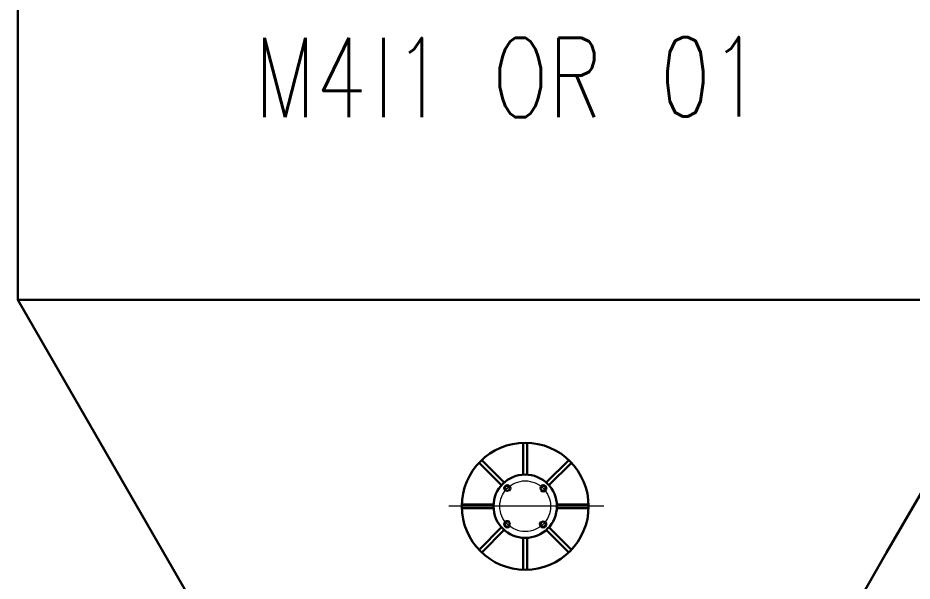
# Model space of a CAD drawing. Header units: inches. Extents: x 10544 to 11608, y 23833 to 24615.
# Drawn here: x 11518.94 to 11552.78, y 24272.21 to 24293.52 of the extents above; entities that cross this region are included whole.
import ezdxf

# ---------------------------------------------------------------- set-up
doc = ezdxf.new("R2010")
doc.units = ezdxf.units.IN
doc.header["$MEASUREMENT"] = 0
doc.linetypes.add('CENTER', pattern=[50.8, 31.75, -6.35, 6.35, -6.35])
for name, color, linetype, lineweight in [('61 Revision Cloud', 1, 'Continuous', 9), ('中心线', 1, 'CENTER', 9), ('粗实线', 7, 'Continuous', 30), ('粗线', 7, 'Continuous', 30)]:
    doc.layers.add(name, color=color, linetype=linetype, lineweight=lineweight)
doc.layers.add('REPERES', color=7, linetype='Continuous')
doc.layers.add('TEXTES', color=7, linetype='Continuous')
doc.layers.get('REPERES').off()
doc.styles.add('ROMANS', font='ROMANS.SHX')

# ---------------------------------------------------------------- blocks, each defined once
blk = doc.blocks.new('A$C27857EA5')
at = {"layer": '中心线', "ltscale": 10}
blk.add_line((123.307, 897.757), (-120.745, 897.757), dxfattribs=at)
blk.add_circle((-0.5, 897.757), 40, dxfattribs=at)
at = {"layer": '粗实线'}
for p, q in [((-3.5, 947.667), (-3.5, 997.712)), ((2.5, 947.667), (2.5, 997.712)), ((-37.913, 930.928), (-73.3, 966.315)), ((-33.67, 935.17), (-69.058, 970.557)), ((32.67, 935.17), (68.058, 970.557)), ((36.913, 930.928), (72.3, 966.315)), ((-50.41, 900.757), (-100.455, 900.757)), ((-50.41, 894.757), (-100.455, 894.757)), ((49.41, 900.757), (99.455, 900.757)), ((49.41, 894.757), (99.455, 894.757)), ((-37.913, 864.587), (-73.3, 829.2)), ((-33.67, 860.344), (-69.058, 824.957)), ((32.67, 860.344), (68.058, 824.957)), ((36.913, 864.587), (72.3, 829.2)), ((-3.5, 847.847), (-3.5, 797.802)), ((2.5, 847.847), (2.5, 797.802))]:
    blk.add_line(p, q, dxfattribs=at)
for centre, radius in [((-0.5, 897.757), 100), ((-0.5, 897.757), 50), ((-28.784, 926.041), 4), ((27.784, 926.041), 4), ((-28.784, 869.473), 4), ((27.784, 869.473), 4)]:
    blk.add_circle(centre, radius, dxfattribs=at)
for centre, start, end in [((-28.784, 926.041), 315, 225), ((27.784, 926.041), 225, 135), ((-28.784, 869.473), 45, 315), ((27.784, 869.473), 135, 45)]:
    blk.add_arc(centre, 5, start, end, dxfattribs=at)
at = {"layer": '粗线'}
for p, q in [((-800.5, 1847.967), (-800.5, 1223.265)), ((-800.5, 1223.265), (-457.313, 628.848)), ((799.5, 1223.265), (-800.5, 1223.265)), ((799.5, 1223.265), (569.401, 824.721)), ((569.401, 824.721), (454.84, 626.296))]:
    blk.add_line(p, q, dxfattribs=at)
at = {"layer": '粗线', "color": 4, "lineweight": 0}
blk.add_lwpolyline([(597.473, 873.343), (597.497, 873.347)], dxfattribs=at)
blk = doc.blocks.new('REPNORM1')
at = {"layer": 'TEXTES', "style": 'ROMANS', "width": 0.75}
for tag, p in [('ZONE', (-9.75, -1.25)), ('SOUSZONE', (-5.25, -1.25)), ('ELEMENT', (-0.747, -1.25)), ('NUM', (5.588, -1.222))]:
    blk.add_attdef(tag, p, '', height=3, dxfattribs=at)

msp = doc.modelspace()

# ---------------------------------------------------------------- block references
at = {"layer": '61 Revision Cloud', "xscale": 0.024, "yscale": 0.024, "zscale": 0.024}
msp.add_blockref('A$C27857EA5', (11538.151, 24253.494), dxfattribs=at)
at = {"layer": 'REPERES'}
msp.add_blockref('REPNORM1', (11537.642, 24291.011), dxfattribs=at).add_auto_attribs({'ZONE': 'M4', 'SOUSZONE': 'I1', 'ELEMENT': 'OR', 'NUM': '01'})

doc.saveas('drawing.dxf')
